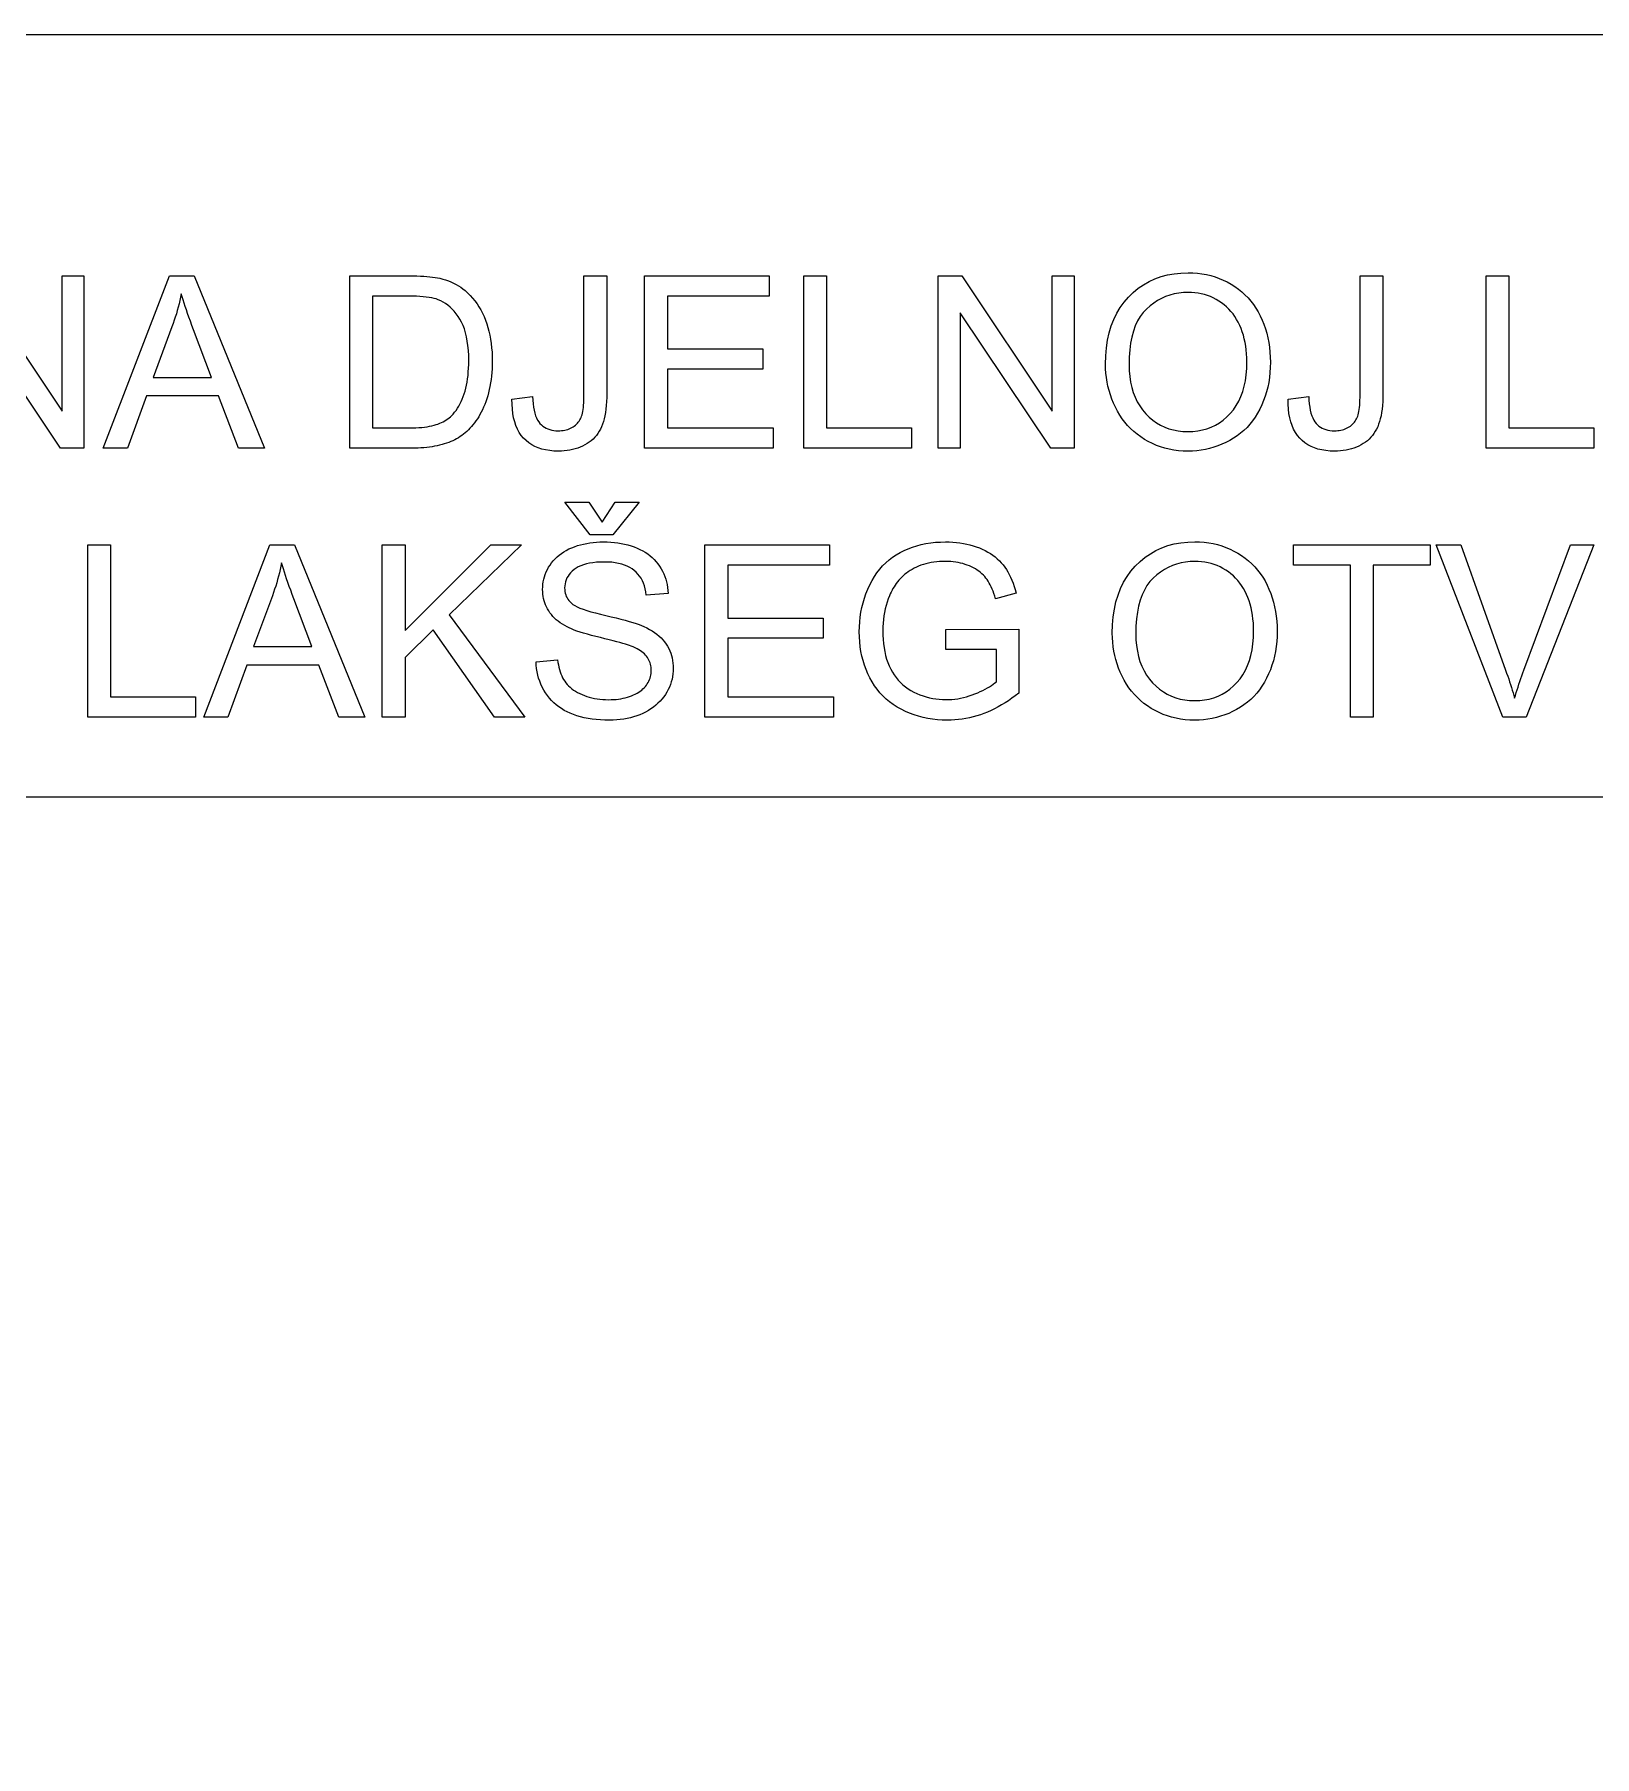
# Model space of a CAD drawing. Extents: x 0 to 297, y 0 to 420.
# Drawn here: x 181.41 to 208.56, y 294.05 to 324.02 of the extents above; entities that cross this region are included whole.
import ezdxf

# ---------------------------------------------------------------- set-up
doc = ezdxf.new("R2010")
doc.units = 0

msp = doc.modelspace()

# ---------------------------------------------------------------- linework, layer by layer
at = {"color": 7, "lineweight": 13}
for points in [[(133.579, 302.856), (152.861, 324.018), (224.613, 324.018)], [(138.998, 294.047), (154.465, 310.747), (238.502, 310.747)]]:
    msp.add_lwpolyline(points, dxfattribs=at)
for points in [[(179.906, 316.817), (179.906, 319.817), (180.313, 319.817), (181.889, 317.462), (181.889, 319.817), (182.269, 319.817), (182.269, 316.817), (181.862, 316.817), (180.286, 319.175), (180.286, 316.817)], [(182.607, 316.817), (183.759, 319.817), (184.187, 319.817), (185.415, 316.817), (184.962, 316.817), (184.612, 317.726), (183.358, 317.726), (183.029, 316.817)], [(186.896, 316.817), (186.896, 319.817), (187.93, 319.817), (187.998, 319.817), (188.063, 319.816), (188.125, 319.813), (188.183, 319.81), (188.238, 319.807), (188.29, 319.802), (188.338, 319.796), (188.383, 319.79), (188.425, 319.782), (188.464, 319.774), (188.515, 319.761), (188.564, 319.747), (188.612, 319.73), (188.658, 319.711), (188.703, 319.691), (188.746, 319.668), (188.788, 319.644), (188.828, 319.618), (188.867, 319.59), (188.904, 319.559), (188.95, 319.518), (188.994, 319.475), (189.035, 319.429), (189.074, 319.381), (189.111, 319.331), (189.145, 319.279), (189.177, 319.224), (189.207, 319.167), (189.234, 319.108), (189.259, 319.047), (189.281, 318.983), (189.301, 318.918), (189.319, 318.852), (189.334, 318.783), (189.347, 318.712), (189.358, 318.64), (189.366, 318.566), (189.372, 318.491), (189.375, 318.413), (189.376, 318.334), (189.376, 318.266), (189.373, 318.2), (189.369, 318.136), (189.364, 318.073), (189.356, 318.011), (189.348, 317.952), (189.337, 317.893), (189.325, 317.837), (189.312, 317.781), (189.297, 317.728), (189.28, 317.676), (189.263, 317.626), (189.245, 317.578), (189.226, 317.531), (189.206, 317.487), (189.185, 317.444), (189.163, 317.403), (189.14, 317.364), (189.117, 317.327), (189.092, 317.291), (189.067, 317.257), (189.041, 317.225), (189.015, 317.194), (188.988, 317.164), (188.961, 317.137), (188.934, 317.11), (188.906, 317.085), (188.877, 317.061), (188.848, 317.039), (188.819, 317.019), (188.789, 316.999), (188.757, 316.981), (188.724, 316.964), (188.69, 316.947), (188.655, 316.932), (188.619, 316.917), (188.581, 316.903), (188.542, 316.891), (188.502, 316.879), (188.461, 316.868), (188.418, 316.859), (188.374, 316.85), (188.329, 316.842), (188.283, 316.836), (188.235, 316.83), (188.187, 316.825), (188.136, 316.822), (188.085, 316.819), (188.033, 316.818), (187.979, 316.817)], [(189.72, 317.669), (190.078, 317.718), (190.082, 317.651), (190.088, 317.589), (190.096, 317.531), (190.106, 317.477), (190.118, 317.428), (190.132, 317.383), (190.148, 317.343), (190.165, 317.306), (190.185, 317.275), (190.207, 317.247), (190.231, 317.223), (190.257, 317.201), (190.284, 317.182), (190.313, 317.166), (190.344, 317.152), (190.376, 317.14), (190.411, 317.132), (190.447, 317.125), (190.485, 317.121), (190.524, 317.12), (190.554, 317.121), (190.583, 317.123), (190.61, 317.126), (190.637, 317.131), (190.664, 317.137), (190.689, 317.145), (190.714, 317.154), (190.737, 317.164), (190.76, 317.176), (190.782, 317.189), (190.803, 317.203), (190.823, 317.218), (190.841, 317.234), (190.858, 317.251), (190.874, 317.27), (190.888, 317.289), (190.901, 317.309), (190.913, 317.33), (190.923, 317.352), (190.932, 317.375), (190.939, 317.4), (190.946, 317.428), (190.953, 317.458), (190.958, 317.491), (190.962, 317.528), (190.966, 317.567), (190.969, 317.608), (190.971, 317.653), (190.972, 317.7), (190.973, 317.75), (190.973, 319.817), (191.37, 319.817), (191.37, 317.773), (191.369, 317.699), (191.366, 317.629), (191.361, 317.562), (191.355, 317.499), (191.347, 317.439), (191.337, 317.382), (191.325, 317.329), (191.311, 317.279), (191.296, 317.233), (191.279, 317.19), (191.259, 317.149), (191.238, 317.111), (191.214, 317.075), (191.189, 317.04), (191.161, 317.008), (191.131, 316.977), (191.099, 316.948), (191.065, 316.922), (191.028, 316.897), (190.99, 316.875), (190.95, 316.854), (190.908, 316.836), (190.865, 316.819), (190.821, 316.805), (190.775, 316.793), (190.728, 316.783), (190.68, 316.776), (190.63, 316.77), (190.579, 316.767), (190.527, 316.766), (190.449, 316.768), (190.376, 316.775), (190.306, 316.787), (190.24, 316.802), (190.178, 316.823), (190.119, 316.848), (190.064, 316.877), (190.013, 316.911), (189.966, 316.95), (189.922, 316.993), (189.882, 317.041), (189.847, 317.093), (189.816, 317.149), (189.789, 317.21), (189.767, 317.276), (189.749, 317.345), (189.735, 317.42), (189.726, 317.498), (189.721, 317.581)], [(192.027, 316.817), (192.027, 319.817), (194.196, 319.817), (194.196, 319.463), (192.424, 319.463), (192.424, 318.544), (194.083, 318.544), (194.083, 318.192), (192.424, 318.192), (192.424, 317.171), (194.265, 317.171), (194.265, 316.817)], [(194.797, 316.817), (194.797, 319.817), (195.194, 319.817), (195.194, 317.171), (196.672, 317.171), (196.672, 316.817)], [(197.14, 316.817), (197.14, 319.817), (197.548, 319.817), (199.123, 317.462), (199.123, 319.817), (199.504, 319.817), (199.504, 316.817), (199.097, 316.817), (197.521, 319.175), (197.521, 316.817)], [(200.05, 318.278), (200.054, 318.425), (200.066, 318.564), (200.086, 318.697), (200.115, 318.824), (200.151, 318.944), (200.195, 319.058), (200.247, 319.165), (200.307, 319.266), (200.375, 319.36), (200.451, 319.448), (200.534, 319.528), (200.621, 319.6), (200.713, 319.663), (200.81, 319.718), (200.911, 319.765), (201.017, 319.803), (201.127, 319.832), (201.243, 319.854), (201.362, 319.866), (201.487, 319.87), (201.569, 319.868), (201.65, 319.863), (201.729, 319.853), (201.806, 319.839), (201.882, 319.821), (201.956, 319.799), (202.028, 319.773), (202.099, 319.743), (202.168, 319.71), (202.236, 319.672), (202.301, 319.631), (202.363, 319.586), (202.422, 319.539), (202.477, 319.488), (202.53, 319.434), (202.579, 319.377), (202.625, 319.317), (202.668, 319.254), (202.708, 319.188), (202.744, 319.118), (202.778, 319.046), (202.807, 318.973), (202.834, 318.897), (202.856, 318.819), (202.876, 318.74), (202.891, 318.658), (202.904, 318.575), (202.912, 318.489), (202.918, 318.402), (202.919, 318.313), (202.918, 318.223), (202.912, 318.134), (202.903, 318.048), (202.89, 317.963), (202.873, 317.881), (202.853, 317.8), (202.829, 317.721), (202.802, 317.645), (202.77, 317.57), (202.735, 317.497), (202.697, 317.426), (202.655, 317.36), (202.611, 317.296), (202.563, 317.237), (202.513, 317.18), (202.459, 317.127), (202.402, 317.078), (202.342, 317.032), (202.279, 316.99), (202.213, 316.951), (202.145, 316.916), (202.076, 316.885), (202.006, 316.857), (201.935, 316.833), (201.862, 316.812), (201.789, 316.796), (201.715, 316.783), (201.639, 316.773), (201.563, 316.768), (201.485, 316.766), (201.401, 316.768), (201.319, 316.774), (201.239, 316.785), (201.16, 316.799), (201.084, 316.817), (201.009, 316.84), (200.936, 316.866), (200.865, 316.897), (200.795, 316.932), (200.728, 316.971), (200.663, 317.013), (200.601, 317.059), (200.542, 317.107), (200.487, 317.158), (200.435, 317.213), (200.386, 317.27), (200.34, 317.33), (200.298, 317.394), (200.258, 317.46), (200.222, 317.529), (200.19, 317.601), (200.16, 317.673), (200.135, 317.746), (200.112, 317.819), (200.093, 317.894), (200.078, 317.969), (200.066, 318.045), (200.057, 318.122), (200.052, 318.2)], [(203.228, 317.669), (203.587, 317.718), (203.59, 317.651), (203.596, 317.589), (203.604, 317.531), (203.614, 317.477), (203.626, 317.428), (203.64, 317.383), (203.656, 317.343), (203.674, 317.306), (203.694, 317.275), (203.715, 317.247), (203.739, 317.223), (203.765, 317.201), (203.792, 317.182), (203.821, 317.166), (203.852, 317.152), (203.885, 317.14), (203.919, 317.132), (203.955, 317.125), (203.993, 317.121), (204.033, 317.12), (204.062, 317.121), (204.091, 317.123), (204.119, 317.126), (204.146, 317.131), (204.172, 317.137), (204.197, 317.145), (204.222, 317.154), (204.245, 317.164), (204.268, 317.176), (204.29, 317.189), (204.312, 317.203), (204.331, 317.218), (204.349, 317.234), (204.366, 317.251), (204.382, 317.27), (204.396, 317.289), (204.409, 317.309), (204.421, 317.33), (204.431, 317.352), (204.44, 317.375), (204.448, 317.4), (204.455, 317.428), (204.461, 317.458), (204.466, 317.491), (204.471, 317.528), (204.474, 317.567), (204.477, 317.608), (204.479, 317.653), (204.48, 317.7), (204.481, 317.75), (204.481, 319.817), (204.878, 319.817), (204.878, 317.773), (204.877, 317.699), (204.874, 317.629), (204.87, 317.562), (204.863, 317.499), (204.855, 317.439), (204.845, 317.382), (204.833, 317.329), (204.82, 317.279), (204.804, 317.233), (204.787, 317.19), (204.767, 317.149), (204.746, 317.111), (204.723, 317.075), (204.697, 317.04), (204.669, 317.008), (204.639, 316.977), (204.607, 316.948), (204.573, 316.922), (204.537, 316.897), (204.498, 316.875), (204.458, 316.854), (204.416, 316.836), (204.374, 316.819), (204.329, 316.805), (204.284, 316.793), (204.237, 316.783), (204.188, 316.776), (204.138, 316.77), (204.087, 316.767), (204.035, 316.766), (203.958, 316.768), (203.884, 316.775), (203.814, 316.787), (203.748, 316.802), (203.686, 316.823), (203.627, 316.848), (203.573, 316.877), (203.521, 316.911), (203.474, 316.95), (203.43, 316.993), (203.39, 317.041), (203.355, 317.093), (203.324, 317.149), (203.297, 317.21), (203.275, 317.276), (203.257, 317.345), (203.243, 317.42), (203.234, 317.498), (203.229, 317.581)], [(206.675, 316.817), (206.675, 319.817), (207.072, 319.817), (207.072, 317.171), (208.549, 317.171), (208.549, 316.817)], [(183.473, 318.049), (184.49, 318.049), (184.177, 318.88), (184.149, 318.954), (184.122, 319.026), (184.097, 319.095), (184.074, 319.161), (184.052, 319.225), (184.031, 319.286), (184.012, 319.344), (183.995, 319.399), (183.978, 319.452), (183.964, 319.502), (183.952, 319.444), (183.939, 319.387), (183.925, 319.329), (183.91, 319.272), (183.895, 319.215), (183.878, 319.157), (183.86, 319.1), (183.842, 319.043), (183.822, 318.986), (183.802, 318.929)], [(200.46, 318.272), (200.463, 318.166), (200.471, 318.065), (200.486, 317.968), (200.506, 317.875), (200.533, 317.788), (200.565, 317.704), (200.603, 317.626), (200.646, 317.552), (200.696, 317.483), (200.751, 317.418), (200.811, 317.359), (200.874, 317.306), (200.94, 317.259), (201.008, 317.218), (201.08, 317.184), (201.155, 317.156), (201.232, 317.134), (201.313, 317.118), (201.396, 317.109), (201.483, 317.106), (201.571, 317.109), (201.656, 317.118), (201.737, 317.134), (201.816, 317.156), (201.891, 317.185), (201.964, 317.219), (202.033, 317.26), (202.098, 317.307), (202.161, 317.361), (202.221, 317.421), (202.276, 317.487), (202.325, 317.558), (202.368, 317.634), (202.406, 317.715), (202.438, 317.802), (202.464, 317.894), (202.484, 317.991), (202.499, 318.094), (202.507, 318.202), (202.51, 318.315), (202.509, 318.388), (202.505, 318.458), (202.499, 318.527), (202.49, 318.593), (202.479, 318.658), (202.466, 318.721), (202.449, 318.782), (202.431, 318.842), (202.41, 318.899), (202.386, 318.955), (202.36, 319.008), (202.332, 319.059), (202.302, 319.108), (202.269, 319.154), (202.234, 319.197), (202.197, 319.238), (202.157, 319.277), (202.115, 319.313), (202.071, 319.347), (202.024, 319.378), (201.976, 319.407), (201.926, 319.432), (201.876, 319.455), (201.824, 319.475), (201.771, 319.491), (201.717, 319.505), (201.662, 319.515), (201.605, 319.523), (201.548, 319.527), (201.489, 319.529), (201.406, 319.526), (201.325, 319.517), (201.247, 319.503), (201.171, 319.482), (201.097, 319.456), (201.025, 319.424), (200.956, 319.387), (200.89, 319.343), (200.826, 319.294), (200.764, 319.239), (200.706, 319.177), (200.654, 319.108), (200.609, 319.031), (200.569, 318.945), (200.536, 318.853), (200.508, 318.752), (200.487, 318.644), (200.472, 318.528), (200.463, 318.404)], [(187.293, 317.171), (187.934, 317.171), (187.992, 317.172), (188.047, 317.173), (188.1, 317.176), (188.151, 317.18), (188.198, 317.185), (188.244, 317.191), (188.286, 317.198), (188.327, 317.207), (188.364, 317.216), (188.399, 317.227), (188.432, 317.238), (188.464, 317.25), (188.494, 317.264), (188.523, 317.278), (188.551, 317.293), (188.577, 317.309), (188.602, 317.326), (188.626, 317.344), (188.648, 317.362), (188.668, 317.382), (188.696, 317.411), (188.722, 317.442), (188.747, 317.476), (188.771, 317.511), (188.794, 317.548), (188.815, 317.586), (188.835, 317.627), (188.854, 317.67), (188.872, 317.715), (188.888, 317.762), (188.903, 317.81), (188.917, 317.861), (188.929, 317.914), (188.939, 317.969), (188.947, 318.025), (188.955, 318.084), (188.96, 318.145), (188.964, 318.208), (188.966, 318.273), (188.967, 318.34), (188.966, 318.432), (188.961, 318.519), (188.953, 318.603), (188.942, 318.681), (188.929, 318.756), (188.912, 318.826), (188.891, 318.892), (188.868, 318.953), (188.842, 319.01), (188.813, 319.063), (188.781, 319.112), (188.748, 319.158), (188.714, 319.2), (188.678, 319.239), (188.642, 319.274), (188.603, 319.306), (188.564, 319.335), (188.523, 319.361), (188.481, 319.383), (188.437, 319.402), (188.403, 319.414), (188.366, 319.424), (188.324, 319.433), (188.278, 319.441), (188.229, 319.448), (188.176, 319.453), (188.118, 319.458), (188.057, 319.461), (187.992, 319.463), (187.924, 319.463), (187.293, 319.463)], [(191.291, 315.532), (191.516, 315.88), (191.933, 315.88), (191.473, 315.307), (191.08, 315.307), (190.638, 315.88), (191.06, 315.88)], [(182.336, 312.135), (182.336, 315.135), (182.733, 315.135), (182.733, 312.489), (184.21, 312.489), (184.21, 312.135)], [(184.354, 312.135), (185.506, 315.135), (185.933, 315.135), (187.161, 312.135), (186.709, 312.135), (186.359, 313.044), (185.105, 313.044), (184.775, 312.135)], [(187.462, 312.135), (187.462, 315.135), (187.859, 315.135), (187.859, 313.647), (189.349, 315.135), (189.887, 315.135), (188.628, 313.92), (189.942, 312.135), (189.418, 312.135), (188.35, 313.654), (187.859, 313.175), (187.859, 312.135)], [(190.139, 313.099), (190.513, 313.132), (190.519, 313.087), (190.527, 313.045), (190.536, 313.004), (190.546, 312.965), (190.557, 312.927), (190.571, 312.891), (190.585, 312.856), (190.601, 312.823), (190.618, 312.792), (190.637, 312.762), (190.658, 312.734), (190.68, 312.707), (190.705, 312.681), (190.732, 312.656), (190.761, 312.632), (190.792, 312.609), (190.826, 312.587), (190.861, 312.567), (190.899, 312.547), (190.939, 312.529), (190.98, 312.512), (191.023, 312.497), (191.066, 312.484), (191.111, 312.472), (191.156, 312.462), (191.203, 312.454), (191.25, 312.448), (191.299, 312.444), (191.349, 312.441), (191.399, 312.44), (191.444, 312.441), (191.488, 312.443), (191.531, 312.446), (191.572, 312.451), (191.613, 312.457), (191.653, 312.464), (191.691, 312.473), (191.729, 312.483), (191.765, 312.495), (191.8, 312.508), (191.834, 312.522), (191.866, 312.537), (191.897, 312.553), (191.925, 312.57), (191.952, 312.588), (191.977, 312.607), (192, 312.627), (192.022, 312.648), (192.041, 312.67), (192.059, 312.693), (192.075, 312.717), (192.09, 312.741), (192.103, 312.765), (192.114, 312.79), (192.123, 312.816), (192.131, 312.842), (192.137, 312.868), (192.141, 312.895), (192.143, 312.922), (192.144, 312.95), (192.143, 312.977), (192.141, 313.005), (192.137, 313.031), (192.131, 313.057), (192.124, 313.082), (192.115, 313.106), (192.104, 313.13), (192.092, 313.153), (192.078, 313.175), (192.062, 313.196), (192.045, 313.217), (192.025, 313.237), (192.004, 313.256), (191.98, 313.275), (191.954, 313.293), (191.926, 313.31), (191.896, 313.327), (191.863, 313.343), (191.829, 313.359), (191.792, 313.373), (191.765, 313.383), (191.732, 313.394), (191.693, 313.406), (191.649, 313.419), (191.598, 313.433), (191.542, 313.448), (191.48, 313.465), (191.412, 313.482), (191.338, 313.5), (191.258, 313.52), (191.178, 313.539), (191.103, 313.559), (191.032, 313.578), (190.967, 313.597), (190.907, 313.616), (190.851, 313.635), (190.801, 313.653), (190.755, 313.671), (190.715, 313.689), (190.679, 313.707), (190.637, 313.73), (190.597, 313.754), (190.56, 313.779), (190.525, 313.805), (190.491, 313.833), (190.461, 313.861), (190.432, 313.891), (190.405, 313.922), (190.381, 313.953), (190.359, 313.986), (190.339, 314.02), (190.321, 314.054), (190.305, 314.09), (190.291, 314.126), (190.28, 314.163), (190.27, 314.201), (190.263, 314.239), (190.258, 314.278), (190.254, 314.319), (190.253, 314.36), (190.255, 314.405), (190.258, 314.449), (190.265, 314.493), (190.274, 314.537), (190.286, 314.579), (190.3, 314.621), (190.316, 314.663), (190.336, 314.704), (190.358, 314.744), (190.382, 314.784), (190.409, 314.823), (190.439, 314.859), (190.47, 314.894), (190.504, 314.927), (190.541, 314.958), (190.58, 314.987), (190.621, 315.014), (190.664, 315.039), (190.71, 315.063), (190.759, 315.084), (190.809, 315.103), (190.86, 315.121), (190.912, 315.136), (190.966, 315.149), (191.02, 315.161), (191.076, 315.17), (191.133, 315.177), (191.19, 315.182), (191.249, 315.185), (191.309, 315.186), (191.375, 315.185), (191.44, 315.182), (191.502, 315.177), (191.563, 315.169), (191.623, 315.159), (191.681, 315.148), (191.738, 315.134), (191.793, 315.118), (191.846, 315.099), (191.898, 315.079), (191.947, 315.056), (191.995, 315.032), (192.04, 315.005), (192.083, 314.977), (192.123, 314.946), (192.161, 314.913), (192.197, 314.879), (192.23, 314.842), (192.261, 314.803), (192.289, 314.763), (192.316, 314.72), (192.339, 314.677), (192.36, 314.632), (192.379, 314.587), (192.395, 314.54), (192.408, 314.492), (192.419, 314.443), (192.428, 314.393), (192.434, 314.342), (192.437, 314.29), (192.056, 314.261), (192.049, 314.317), (192.038, 314.37), (192.025, 314.419), (192.008, 314.467), (191.989, 314.511), (191.967, 314.553), (191.942, 314.591), (191.913, 314.627), (191.882, 314.661), (191.848, 314.691), (191.811, 314.719), (191.771, 314.743), (191.727, 314.765), (191.68, 314.784), (191.629, 314.8), (191.575, 314.813), (191.518, 314.823), (191.457, 314.831), (191.393, 314.835), (191.326, 314.836), (191.256, 314.835), (191.189, 314.831), (191.127, 314.824), (191.069, 314.815), (191.014, 314.803), (190.964, 314.789), (190.917, 314.772), (190.874, 314.752), (190.836, 314.729), (190.801, 314.704), (190.769, 314.677), (190.741, 314.649), (190.717, 314.62), (190.695, 314.59), (190.677, 314.559), (190.662, 314.526), (190.651, 314.493), (190.643, 314.458), (190.638, 314.423), (190.636, 314.386), (190.637, 314.354), (190.641, 314.324), (190.646, 314.294), (190.655, 314.266), (190.665, 314.239), (190.678, 314.213), (190.693, 314.188), (190.711, 314.164), (190.73, 314.142), (190.753, 314.12), (190.779, 314.099), (190.813, 314.078), (190.855, 314.057), (190.903, 314.036), (190.96, 314.014), (191.023, 313.993), (191.094, 313.971), (191.172, 313.95), (191.258, 313.928), (191.351, 313.906), (191.445, 313.885), (191.533, 313.864), (191.614, 313.843), (191.69, 313.823), (191.759, 313.804), (191.823, 313.785), (191.88, 313.767), (191.931, 313.749), (191.976, 313.732), (192.015, 313.715), (192.066, 313.69), (192.115, 313.664), (192.16, 313.637), (192.203, 313.608), (192.243, 313.578), (192.28, 313.547), (192.315, 313.514), (192.347, 313.48), (192.376, 313.445), (192.402, 313.409), (192.426, 313.371), (192.447, 313.333), (192.466, 313.293), (192.482, 313.252), (192.496, 313.21), (192.507, 313.167), (192.516, 313.122), (192.522, 313.077), (192.526, 313.03), (192.527, 312.982), (192.525, 312.935), (192.521, 312.888), (192.515, 312.841), (192.505, 312.795), (192.493, 312.75), (192.477, 312.705), (192.46, 312.661), (192.439, 312.617), (192.416, 312.574), (192.39, 312.531), (192.361, 312.49), (192.33, 312.45), (192.297, 312.413), (192.261, 312.377), (192.223, 312.343), (192.182, 312.311), (192.139, 312.281), (192.094, 312.252), (192.046, 312.226), (191.996, 312.202), (191.944, 312.179), (191.891, 312.159), (191.836, 312.142), (191.78, 312.126), (191.723, 312.113), (191.664, 312.103), (191.605, 312.095), (191.544, 312.089), (191.481, 312.085), (191.418, 312.084), (191.338, 312.085), (191.26, 312.089), (191.185, 312.095), (191.113, 312.103), (191.043, 312.114), (190.977, 312.127), (190.912, 312.142), (190.851, 312.16), (190.792, 312.18), (190.735, 312.203), (190.681, 312.228), (190.63, 312.255), (190.581, 312.285), (190.534, 312.317), (190.49, 312.351), (190.448, 312.388), (190.408, 312.427), (190.371, 312.469), (190.336, 312.513), (190.303, 312.56), (190.274, 312.608), (190.247, 312.658), (190.223, 312.708), (190.202, 312.76), (190.184, 312.814), (190.169, 312.868), (190.157, 312.924), (190.148, 312.981), (190.142, 313.039)], [(193.077, 312.135), (193.077, 315.135), (195.246, 315.135), (195.246, 314.781), (193.474, 314.781), (193.474, 313.862), (195.134, 313.862), (195.134, 313.51), (193.474, 313.51), (193.474, 312.489), (195.316, 312.489), (195.316, 312.135)], [(197.268, 313.312), (197.268, 313.664), (198.539, 313.666), (198.539, 312.553), (198.48, 312.507), (198.421, 312.464), (198.362, 312.423), (198.302, 312.384), (198.242, 312.348), (198.181, 312.314), (198.12, 312.283), (198.059, 312.253), (197.997, 312.226), (197.935, 312.202), (197.873, 312.179), (197.81, 312.159), (197.747, 312.142), (197.684, 312.126), (197.62, 312.113), (197.556, 312.103), (197.492, 312.095), (197.427, 312.089), (197.362, 312.085), (197.297, 312.084), (197.209, 312.086), (197.123, 312.092), (197.039, 312.101), (196.956, 312.114), (196.875, 312.131), (196.796, 312.152), (196.718, 312.177), (196.641, 312.205), (196.567, 312.237), (196.494, 312.273), (196.423, 312.313), (196.356, 312.356), (196.293, 312.402), (196.233, 312.452), (196.177, 312.505), (196.124, 312.561), (196.075, 312.621), (196.029, 312.684), (195.987, 312.751), (195.948, 312.821), (195.913, 312.893), (195.882, 312.967), (195.854, 313.043), (195.831, 313.121), (195.81, 313.2), (195.794, 313.281), (195.781, 313.363), (195.772, 313.447), (195.766, 313.533), (195.764, 313.621), (195.766, 313.708), (195.772, 313.794), (195.781, 313.878), (195.794, 313.962), (195.81, 314.044), (195.83, 314.125), (195.854, 314.205), (195.881, 314.284), (195.913, 314.362), (195.947, 314.438), (195.986, 314.512), (196.027, 314.582), (196.072, 314.648), (196.12, 314.711), (196.171, 314.769), (196.225, 314.824), (196.283, 314.874), (196.343, 314.921), (196.407, 314.963), (196.474, 315.002), (196.544, 315.037), (196.616, 315.068), (196.69, 315.096), (196.766, 315.12), (196.844, 315.14), (196.924, 315.157), (197.007, 315.17), (197.091, 315.179), (197.178, 315.184), (197.266, 315.186), (197.331, 315.185), (197.394, 315.182), (197.456, 315.177), (197.517, 315.169), (197.576, 315.16), (197.634, 315.148), (197.691, 315.135), (197.747, 315.119), (197.801, 315.101), (197.855, 315.081), (197.906, 315.059), (197.955, 315.035), (198.002, 315.01), (198.047, 314.983), (198.089, 314.955), (198.129, 314.925), (198.167, 314.893), (198.203, 314.859), (198.236, 314.824), (198.267, 314.787), (198.296, 314.748), (198.324, 314.707), (198.35, 314.664), (198.375, 314.618), (198.398, 314.57), (198.42, 314.52), (198.441, 314.468), (198.46, 314.413), (198.478, 314.356), (198.494, 314.296), (198.136, 314.198), (198.122, 314.243), (198.108, 314.286), (198.093, 314.327), (198.077, 314.366), (198.06, 314.403), (198.043, 314.438), (198.025, 314.471), (198.007, 314.502), (197.988, 314.531), (197.968, 314.558), (197.947, 314.584), (197.925, 314.608), (197.9, 314.632), (197.874, 314.654), (197.846, 314.676), (197.817, 314.696), (197.786, 314.716), (197.753, 314.734), (197.718, 314.752), (197.682, 314.768), (197.644, 314.783), (197.606, 314.796), (197.566, 314.808), (197.526, 314.818), (197.485, 314.827), (197.443, 314.834), (197.401, 314.84), (197.358, 314.843), (197.313, 314.846), (197.268, 314.847), (197.215, 314.846), (197.162, 314.843), (197.112, 314.839), (197.062, 314.833), (197.015, 314.826), (196.968, 314.817), (196.923, 314.806), (196.88, 314.794), (196.838, 314.779), (196.798, 314.764), (196.759, 314.747), (196.721, 314.728), (196.685, 314.709), (196.651, 314.689), (196.618, 314.668), (196.587, 314.645), (196.557, 314.622), (196.529, 314.598), (196.503, 314.572), (196.477, 314.546), (196.454, 314.518), (196.431, 314.491), (196.409, 314.462), (196.389, 314.433), (196.369, 314.404), (196.351, 314.374), (196.334, 314.344), (196.317, 314.313), (196.302, 314.281), (196.288, 314.249), (196.266, 314.193), (196.247, 314.136), (196.23, 314.078), (196.215, 314.019), (196.202, 313.959), (196.192, 313.898), (196.184, 313.836), (196.178, 313.774), (196.175, 313.71), (196.174, 313.645), (196.175, 313.566), (196.179, 313.49), (196.186, 313.417), (196.196, 313.345), (196.208, 313.277), (196.223, 313.211), (196.241, 313.148), (196.262, 313.087), (196.285, 313.029), (196.312, 312.974), (196.341, 312.922), (196.372, 312.872), (196.406, 312.825), (196.442, 312.78), (196.481, 312.739), (196.523, 312.7), (196.567, 312.664), (196.613, 312.631), (196.662, 312.601), (196.714, 312.573), (196.767, 312.548), (196.821, 312.526), (196.875, 312.506), (196.93, 312.489), (196.986, 312.475), (197.042, 312.463), (197.099, 312.454), (197.157, 312.447), (197.215, 312.443), (197.274, 312.442), (197.326, 312.443), (197.377, 312.446), (197.428, 312.451), (197.479, 312.458), (197.529, 312.467), (197.579, 312.478), (197.629, 312.491), (197.679, 312.506), (197.729, 312.522), (197.778, 312.541), (197.826, 312.561), (197.871, 312.582), (197.915, 312.602), (197.955, 312.623), (197.994, 312.644), (198.03, 312.665), (198.064, 312.687), (198.095, 312.709), (198.124, 312.731), (198.15, 312.753), (198.15, 313.312)], [(200.168, 313.596), (200.172, 313.742), (200.184, 313.882), (200.204, 314.015), (200.232, 314.142), (200.268, 314.262), (200.312, 314.376), (200.365, 314.483), (200.425, 314.584), (200.493, 314.678), (200.569, 314.766), (200.652, 314.846), (200.739, 314.918), (200.831, 314.981), (200.927, 315.036), (201.029, 315.083), (201.134, 315.121), (201.245, 315.15), (201.36, 315.171), (201.48, 315.184), (201.605, 315.188), (201.687, 315.186), (201.768, 315.18), (201.846, 315.17), (201.924, 315.157), (202, 315.139), (202.074, 315.117), (202.146, 315.091), (202.217, 315.061), (202.286, 315.028), (202.354, 314.99), (202.419, 314.949), (202.481, 314.904), (202.539, 314.857), (202.595, 314.806), (202.648, 314.752), (202.697, 314.695), (202.743, 314.635), (202.786, 314.572), (202.826, 314.506), (202.862, 314.436), (202.895, 314.364), (202.925, 314.29), (202.951, 314.215), (202.974, 314.137), (202.993, 314.057), (203.009, 313.976), (203.021, 313.893), (203.03, 313.807), (203.035, 313.72), (203.037, 313.631), (203.035, 313.541), (203.03, 313.452), (203.021, 313.366), (203.008, 313.281), (202.991, 313.199), (202.971, 313.118), (202.947, 313.039), (202.919, 312.962), (202.888, 312.888), (202.853, 312.815), (202.815, 312.744), (202.773, 312.677), (202.729, 312.614), (202.681, 312.554), (202.63, 312.498), (202.577, 312.445), (202.52, 312.396), (202.46, 312.35), (202.397, 312.308), (202.331, 312.269), (202.263, 312.234), (202.194, 312.202), (202.124, 312.175), (202.052, 312.151), (201.98, 312.13), (201.907, 312.114), (201.832, 312.101), (201.757, 312.091), (201.68, 312.086), (201.603, 312.084), (201.519, 312.086), (201.437, 312.092), (201.357, 312.102), (201.278, 312.117), (201.201, 312.135), (201.127, 312.158), (201.054, 312.184), (200.982, 312.215), (200.913, 312.25), (200.845, 312.289), (200.78, 312.331), (200.718, 312.376), (200.66, 312.425), (200.604, 312.476), (200.552, 312.531), (200.503, 312.588), (200.458, 312.648), (200.415, 312.712), (200.376, 312.778), (200.34, 312.847), (200.307, 312.918), (200.278, 312.991), (200.252, 313.063), (200.23, 313.137), (200.211, 313.212), (200.196, 313.287), (200.184, 313.363), (200.175, 313.44), (200.17, 313.518)], [(204.312, 312.135), (204.312, 314.781), (203.324, 314.781), (203.324, 315.135), (205.701, 315.135), (205.701, 314.781), (204.709, 314.781), (204.709, 312.135)], [(206.966, 312.135), (205.804, 315.135), (206.234, 315.135), (207.013, 312.956), (207.032, 312.904), (207.05, 312.852), (207.067, 312.802), (207.084, 312.751), (207.1, 312.702), (207.115, 312.653), (207.13, 312.605), (207.144, 312.558), (207.158, 312.511), (207.171, 312.465), (207.185, 312.514), (207.2, 312.563), (207.215, 312.612), (207.23, 312.661), (207.246, 312.71), (207.262, 312.759), (207.279, 312.808), (207.297, 312.858), (207.314, 312.907), (207.332, 312.956), (208.143, 315.135), (208.548, 315.135), (207.373, 312.135)], [(185.219, 313.367), (186.236, 313.367), (185.923, 314.198), (185.895, 314.272), (185.869, 314.344), (185.844, 314.413), (185.82, 314.479), (185.798, 314.543), (185.778, 314.604), (185.759, 314.662), (185.741, 314.717), (185.725, 314.77), (185.71, 314.82), (185.698, 314.762), (185.686, 314.705), (185.672, 314.647), (185.657, 314.59), (185.641, 314.532), (185.625, 314.475), (185.607, 314.418), (185.589, 314.361), (185.569, 314.304), (185.549, 314.247)], [(200.577, 313.59), (200.58, 313.484), (200.589, 313.382), (200.604, 313.285), (200.624, 313.193), (200.65, 313.105), (200.682, 313.022), (200.72, 312.944), (200.764, 312.87), (200.814, 312.8), (200.869, 312.736), (200.929, 312.676), (200.992, 312.623), (201.057, 312.577), (201.126, 312.536), (201.198, 312.502), (201.272, 312.474), (201.35, 312.452), (201.43, 312.436), (201.514, 312.427), (201.601, 312.424), (201.689, 312.427), (201.773, 312.436), (201.855, 312.452), (201.934, 312.474), (202.009, 312.502), (202.081, 312.537), (202.15, 312.578), (202.216, 312.625), (202.279, 312.679), (202.338, 312.739), (202.393, 312.804), (202.442, 312.875), (202.486, 312.952), (202.524, 313.033), (202.555, 313.12), (202.581, 313.212), (202.602, 313.309), (202.616, 313.412), (202.625, 313.52), (202.628, 313.633), (202.627, 313.705), (202.623, 313.776), (202.617, 313.844), (202.608, 313.911), (202.597, 313.976), (202.583, 314.039), (202.567, 314.1), (202.549, 314.16), (202.528, 314.217), (202.504, 314.273), (202.478, 314.326), (202.45, 314.377), (202.419, 314.425), (202.387, 314.471), (202.352, 314.515), (202.314, 314.556), (202.275, 314.595), (202.233, 314.631), (202.188, 314.665), (202.142, 314.696), (202.094, 314.725), (202.044, 314.75), (201.993, 314.773), (201.942, 314.792), (201.889, 314.809), (201.835, 314.823), (201.779, 314.833), (201.723, 314.841), (201.665, 314.845), (201.607, 314.847), (201.524, 314.844), (201.443, 314.835), (201.364, 314.821), (201.288, 314.8), (201.215, 314.774), (201.143, 314.742), (201.074, 314.705), (201.007, 314.661), (200.943, 314.612), (200.881, 314.557), (200.823, 314.495), (200.772, 314.426), (200.726, 314.348), (200.687, 314.263), (200.653, 314.171), (200.626, 314.07), (200.605, 313.962), (200.589, 313.846), (200.58, 313.722)]]:
    msp.add_lwpolyline(points, close=True, dxfattribs=at)

doc.saveas('drawing.dxf')
